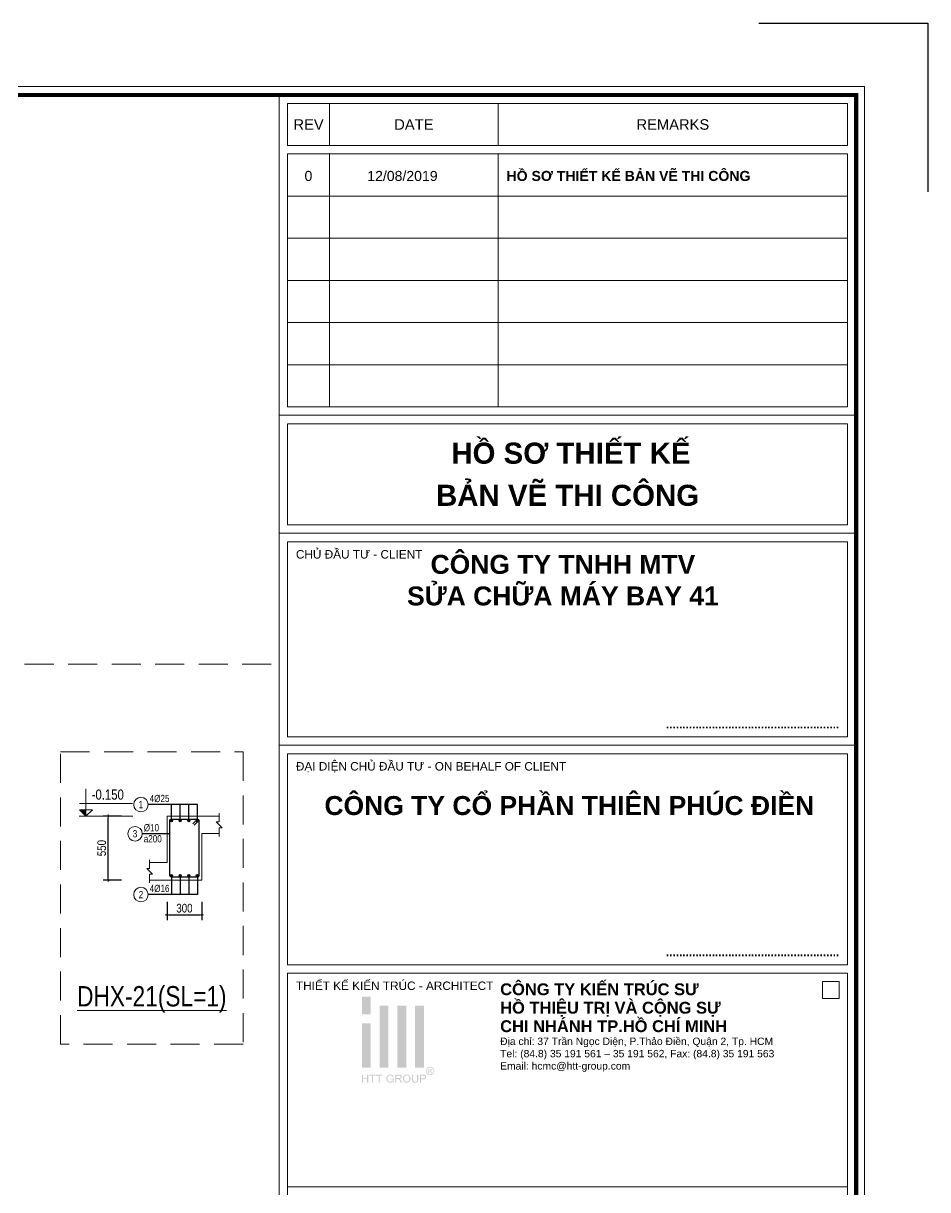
# Model space of a CAD drawing. Header units: millimetres. Extents: x 397144 to 10081729, y 99180 to 1327802.
# Drawn here: x 5074037 to 5089624, y 702489 to 722579 of the extents above; entities that cross this region are included whole.
import ezdxf
from ezdxf.enums import TextEntityAlignment as Align

# ---------------------------------------------------------------- set-up
doc = ezdxf.new("R2010")
doc.units = ezdxf.units.MM
doc.header["$PDSIZE"] = -10
doc.linetypes.add('HIDDEN', pattern=[0.375, 0.25, -0.125])
doc.layers.get('0').update_dxf_attribs({"linetype": 'CONTINUOUS'})
doc.layers.get('Defpoints').update_dxf_attribs({"color": 12, "linetype": 'CONTINUOUS'})
doc.layers.add('CHG_XX_Khung ten$0$TKTC', color=1, linetype='CONTINUOUS')
for name, color, linetype, lineweight in [('kata_dim', 8, 'CONTINUOUS', 13), ('kata_net khuat', 9, 'HIDDEN', 5), ('kata_net manh', 8, 'CONTINUOUS', 5), ('kata_net thay', 4, 'CONTINUOUS', 20), ('kata_text', 7, 'CONTINUOUS', 20), ('kata_thep chu', 1, 'CONTINUOUS', 35), ('kata_thep dai', 220, 'CONTINUOUS', 25)]:
    doc.layers.add(name, color=color, linetype=linetype, lineweight=lineweight)
doc.styles.add('CHG_XX_Khung ten$0$A1 BORDER$0$ARIAL', font='arial.ttf')
doc.styles.add('CHG_XX_Khung ten$0$A1 BORDER$0$Arial - Bold', font='arialbd.ttf', dxfattribs={"height": 2.5})
doc.styles.add('CHG_XX_Khung ten$0$A1 BORDER$0$Title Block DD$0$ARIAL', font='arial.ttf')
doc.styles.add('CHG_XX_Khung ten$0$A1 BORDER$0$Title Block DD$0$Arial - Bold', font='arialbd.ttf', dxfattribs={"height": 2.5})
doc.styles.add('CHG_XX_Khung ten$0$arial', font='arial.ttf')
doc.styles.add('CHG_XX_Khung ten$0$Arial - Bold', font='arialbd.ttf')
doc.styles.add('CHG_XX_Khung ten$0$ArialB', font='arialbd.ttf')
doc.styles.add('kata_text', font='arial.ttf', dxfattribs={"width": 0.8})
doc.dimstyles.new('kata_dim_25', dxfattribs={"dimscale": 25, "dimtxt": 2.5, "dimasz": 1.5, "dimexe": 1.5, "dimexo": 2.5, "dimtad": 1, "dimdec": 0, "dimzin": 0, "dimdsep": 46, "dimtxsty": 'kata_text', "dimblk": 'kata_block_ArchTick', "dimcen": 0.09, "dimdle": 1.2, "dimclrd": 8, "dimclre": 8, "dimclrt": 3, "dimadec": 0, "dimazin": 0, "dimtfac": 1, "dimtdec": 0, "dimtix": 1, "dimtofl": 0, "dimtmove": 0, "dimatfit": 3, "dimfxl": 3.75, "dimfxlon": 1, "dimtolj": 1, "dimtzin": 0, "dimarcsym": 0})
doc.dimstyles.new('kata_dim_30', dxfattribs={"dimscale": 60, "dimtxt": 2.5, "dimasz": 0.5, "dimexe": 1.5, "dimexo": 2.5, "dimtad": 1, "dimdec": 0, "dimlfac": 0.5, "dimzin": 0, "dimdsep": 46, "dimtxsty": 'kata_text', "dimblk": 'kata_block_ArchTick', "dimcen": 0.09, "dimdle": 1.2, "dimclrd": 8, "dimclre": 8, "dimclrt": 3, "dimadec": 0, "dimazin": 0, "dimtfac": 1, "dimtdec": 0, "dimtix": 1, "dimtofl": 0, "dimtmove": 0, "dimatfit": 3, "dimfxl": 3.75, "dimfxlon": 1, "dimtolj": 1, "dimtzin": 0, "dimarcsym": 0})

# ---------------------------------------------------------------- blocks, each defined once
blk = doc.blocks.new('CHG_XX_Khung ten$0$A1 BORDER$0$HTT-Logo')
at = {"true_color": 0x134fb3}
h = blk.add_hatch(color=154, dxfattribs=at)
h.paths.add_polyline_path([(3, 29.1), (0, 29.1), (0, 23.1), (3, 23.1)])
h.paths.add_polyline_path([(3, 20.1), (0, 20.1), (0, 5.099999999999999), (3, 5.099999999999999)])
h.paths.add_polyline_path([(9.000000000000002, 26.1), (6, 26.1), (6, 5.1), (9, 5.1)])
h.paths.add_polyline_path([(15, 26.1), (12, 26.1), (12, 5.1), (15, 5.1)])
h.paths.add_polyline_path([(21, 26.1), (18, 26.1), (18, 5.1), (21, 5.1)])
h.paths.add_polyline_path([(2.117843866170982, 2.699999999999999), (1.760520446096605, 2.699999999999999), (1.760520446096606, 1.591895910780633), (0.3573234200743767, 1.591895910780632), (0.3573234200743767, 2.699999999999999), (0, 2.699999999999999), (0, 0), (0.3573234200743767, 0), (0.3573234200743767, 1.272713754646833), (1.760520446096605, 1.272713754646833), (1.760520446096606, 0), (2.117843866170982, 0)])
h.paths.add_polyline_path([(4.649219330855008, 2.7), (2.509293680297426, 2.7), (2.509293680297427, 2.380817843866144), (3.398587360594747, 2.380817843866144), (3.398587360594746, 0), (3.755910780669122, 0), (3.755910780669123, 2.380817843866144), (4.649219330855007, 2.380817843866144)])
h.paths.add_polyline_path([(6.951747211895912, 2.699999999999999), (4.811821561338218, 2.699999999999999), (4.811821561338218, 2.380817843866144), (5.701115241635651, 2.380817843866144), (5.701115241635651, 0), (6.058438661710028, 0), (6.058438661710028, 2.380817843866144), (6.951747211895912, 2.380817843866143)])
h.paths.add_polyline_path([(8.644014869888382, 1.359033457249062), (8.644014869888382, 1.411226765799225), (8.660074349442304, 1.583866171003663), (8.69420074349437, 1.746468401486988), (8.746394052044586, 1.903048327137531), (8.814646840148612, 2.033531598513006), (8.920105610003459, 2.174143291652693), (9.049516728624408, 2.284460966542729), (9.20408921933083, 2.366765799256506), (9.286394052044544, 2.394869888475838), (9.44698884758353, 2.42899628252785), (9.646237443644681, 2.442279522265239), (9.844460966542654, 2.418959107806665), (9.999033457248963, 2.370780669144955), (10.14356877323414, 2.290483271375463), (10.26255892806063, 2.175668209700754), (10.34431226765787, 2.031524163568728), (10.40855018587355, 1.856877323420047), (10.72973977695164, 1.945204460966501), (10.67955390334565, 2.105799256505549), (10.61130111524151, 2.258364312267624), (10.52698884758357, 2.38684014869888), (10.44669144981408, 2.473159851301102), (10.31420074349436, 2.573531598512968), (10.15561338289961, 2.651821561338238), (10.12550185873598, 2.663866171003705), (9.968921933085452, 2.710037174721187), (9.80230483271368, 2.736133828996238), (9.625650557620776, 2.746171003717423), (9.553382899628184, 2.744163568773197), (9.378736059479508, 2.730111524163559), (9.21412639405196, 2.695985130111491), (9.05955390334565, 2.647806691449783), (8.913011152416257, 2.579553903345709), (8.88089219330852, 2.561486988847557), (8.746394052044586, 2.469144981412597), (8.627955390334463, 2.356728624535322), (8.525576208178371, 2.226245353159835), (8.441263940520427, 2.07368029739776), (8.405130111524137, 1.993382899628224), (8.346914498141238, 1.836802973977681), (8.306765799256492, 1.676208178438638), (8.282676579925553, 1.50959107806691), (8.27464684014865, 1.336951672862449), (8.276654275092875, 1.258661710037142), (8.292713754646796, 1.088029739776911), (8.324832713754637, 0.9234200743494144), (8.375018587360511, 0.766840148698895), (8.44126394052043, 0.6162825278810135), (8.459330855018571, 0.5821561338289633), (8.55167286245342, 0.4416356877323513), (8.660074349442304, 0.3191821561338268), (8.786542750929334, 0.2127881040892265), (8.933085501858628, 0.1244609665427126), (8.999330855018528, 0.09234200743493294), (9.151895910780622, 0.03011152416355755), (9.312490706319597, -0.01204460966544075), (9.479107806691372, -0.03814126394052057), (9.653754646840055, -0.04617100371747896), (9.734052044609545, -0.04416356877322513), (9.90267657992555, -0.02609665427510755), (10.06527881040888, 0.008029739776935557), (10.22788104089208, 0.06022304832714884), (10.33628252788095, 0.1063940520446262), (10.4848327137546, 0.1806691449813892), (10.62936802973966, 0.2710037174721228), (10.77189591078061, 0.3753903345724967), (10.77189591078061, 1.377100371747208), (9.627657992565002, 1.375092936802981), (9.627657992565002, 1.057918215613348), (10.42059479553891, 1.057918215613348), (10.42059479553891, 0.556059479553908), (10.3904832713754, 0.5299628252788029), (10.2579925650557, 0.4456505576207997), (10.08736059479548, 0.3653531598513103), (9.964907063196891, 0.3231970260222816), (9.800297397769453, 0.2870631970259864), (9.633680297397682, 0.2750185873605738), (9.615613382899529, 0.2770260223047999), (9.44698884758353, 0.2910780669144942), (9.284386617100322, 0.3292193308550146), (9.122435964546455, 0.3965234981501485), (8.973234200743372, 0.4938289962825084), (8.858810408921915, 0.6122676579925805), (8.768475836431193, 0.7547955390334629), (8.726319702602217, 0.8511524163568884), (8.680148698884674, 1.003717472118976), (8.652044609665403, 1.172342007434908)])
h.paths.add_polyline_path([(13.16475836431214, 1.385130111524166), (13.27516728624524, 1.479479553903351), (13.29724907063184, 1.505576208178402), (13.38758364312258, 1.64007434944234), (13.44178438661702, 1.792639405204419), (13.45985130111516, 1.963271375464641), (13.4558364312266, 2.05762081784383), (13.41970260223042, 2.220223048327102), (13.34743494423784, 2.370780669144951), (13.30728624535309, 2.431003717472072), (13.1908550185873, 2.547434944237917), (13.04832713754635, 2.627732342007411), (13.01219330855005, 2.639776951672825), (12.87368029739767, 2.673903345724893), (12.70304832713744, 2.693977695167268), (12.50029739776937, 2.699999999999999), (11.30386617100366, 2.699999999999999), (11.30386617100366, 0), (11.66118959107793, 0), (11.66118959107793, 1.198438661710018), (12.07472118959097, 1.198438661710018), (12.11486988847572, 1.198438661710018), (12.28025679376474, 1.185877630928594), (12.4360594795538, 1.114126394052019), (12.49427509293669, 1.069962825278817), (12.61672862453526, 0.9334572490706049), (12.67092936802962, 0.8611895910780207), (12.76527881040877, 0.7266914498140903), (12.87568773234192, 0.5620817843865356), (13.23301115241627, 0), (13.68066914498127, 0), (13.21293680297389, 0.7347211895910272), (13.13464684014862, 0.8471375464683623), (13.02624535315974, 0.9796282527880792), (12.91583643122665, 1.094052044609642), (12.85762081784375, 1.138215613382897), (12.70104089219321, 1.228550185873578), (12.85962825278797, 1.258661710037138), (13.02624535315975, 1.31286245353158)])
h.paths.add_polyline_path([(11.66118959107793, 1.507583643122631), (11.66118959107793, 2.400892193308517), (12.51434944237905, 2.400892193308517), (12.67293680297393, 2.390855018587331), (12.83353159851292, 2.350706319702585), (12.96752540883023, 2.270310033512148), (13.06237918215604, 2.125873605947913), (13.09249070631955, 1.963271375464656), (13.08446096654264, 1.87494423791819), (13.02022304832706, 1.722379182156107), (12.95598513011138, 1.644089219330846), (12.79974738087189, 1.552950532274423), (12.62074349442373, 1.517620817843874), (12.42802973977689, 1.507583643122631)], flags=16)
h.paths.add_polyline_path([(16.4910780669144, 1.427286245353105), (16.47501858736049, 1.601933085501811), (16.44490706319686, 1.766542750929377), (16.39873605947944, 1.923122676579903), (16.33650557620809, 2.071672862453559), (16.32847583643105, 2.087732342007445), (16.24014869888469, 2.232267657992511), (16.13576208178423, 2.360743494423768), (16.01531598513002, 2.473159851301106), (15.87680297397753, 2.569516728624524), (15.84669144981404, 2.587583643122657), (15.69814126394038, 2.657843866170974), (15.54156133828985, 2.708029739776903), (15.3769516728623, 2.738141263940521), (15.20431226765786, 2.748178438661707), (15.15412639405197, 2.748178438661707), (14.97947955390318, 2.732118959107785), (14.81687732341997, 2.697992565055717), (14.66431226765788, 2.643791821561332), (14.52379182156117, 2.571524163568743), (14.39330855018579, 2.479182156133781), (14.27286245353143, 2.368773234200727), (14.18453531598506, 2.264386617100368), (14.10223048327122, 2.137918215613394), (14.03397769516719, 1.997397769516704), (13.97977695167275, 1.844832713754627), (13.94163568773224, 1.680223048327167), (13.91955390334563, 1.503568773234212), (13.91152416356861, 1.314869888475764), (13.91152416356862, 1.290780669144967), (13.92356877323408, 1.12215613382899), (13.95368029739771, 0.9575464684014527), (13.99985130111513, 0.7969516728624328), (14.06609665427493, 0.6403717472118993), (14.07412639405193, 0.6243122676579786), (14.16044609665411, 0.4777695167285816), (14.26282527881031, 0.349293680297395), (14.38327137546456, 0.2348698884758215), (14.51977695167272, 0.1385130111524135), (14.55791821561322, 0.1164312267658251), (14.70646840148686, 0.04416356877322632), (14.8630483271374, -0.006022304832704641), (15.02765799256494, -0.03613382899629513), (15.20230483271362, -0.04617100371747896), (15.21434944237909, -0.04617100371747895), (15.38297397769509, -0.03412639405203782), (15.54758364312253, -0.002007434944254492), (15.70416356877306, 0.0481784386616786), (15.85672862453513, 0.1204460966542643), (15.87479553903329, 0.130483271375454), (16.01130111524157, 0.2228252788104188), (16.13375464684002, 0.3332342007434661), (16.23814126394034, 0.4637174721189427), (16.32646840148686, 0.6102602230483004), (16.36260223048315, 0.6865427509293399), (16.41881040892182, 0.8391078066914041), (16.45895910780656, 0.9997026022304644), (16.48304832713739, 1.168327137546475), (16.49308550185863, 1.346988847583644)])
h.paths.add_polyline_path([(14.28289962825269, 1.449368029739706), (14.30297397769506, 1.640074349442344), (14.34111524163558, 1.80669144981412), (14.39531598513002, 1.953234200743466), (14.46557620817827, 2.077695167286215), (14.57312549673111, 2.202354569926964), (14.73256505576191, 2.316579925650517), (14.87910780669132, 2.384832713754595), (15.03568773234185, 2.426988847583623), (15.20846096654258, 2.441217231576598), (15.38096654275076, 2.424981412639397), (15.53955390334563, 2.380817843866143), (15.69074545098798, 2.305222070044966), (15.82260223048318, 2.200148698884735), (15.92899628252774, 2.073680297397753), (16.01330855018578, 1.925130111524138), (16.04342007434928, 1.850855018587314), (16.0875836431226, 1.69628252788102), (16.11568773234188, 1.52966542750931), (16.12495158382102, 1.321228769227303), (16.10966542750921, 1.118141263940519), (16.07754646840135, 0.9475092936802961), (16.02535315985114, 0.7949442379182071), (15.95509293680289, 0.66044609665428), (15.86475836431216, 0.5440148698884288), (15.80252788104082, 0.4817843866171039), (15.67204460966533, 0.3834200743494536), (15.52951672862438, 0.3151672862453194), (15.37092936802962, 0.2730111524163484), (15.2002973977694, 0.2589591078067101), (15.11799256505568, 0.2629739776951611), (14.95338289962813, 0.2890706319702691), (14.80282527881027, 0.3452788104089349), (14.66631970260211, 0.4295910780668811), (14.54033561234289, 0.5433831595913068), (14.44750929368013, 0.6644609665427432), (14.37323420074342, 0.8009665427508859), (14.32104089219321, 0.9535315985129889), (14.29092936802959, 1.124163568773216), (14.27888475836424, 1.308847583643124)], flags=16)
h.paths.add_polyline_path([(17.31412639405193, 2.699999999999999), (16.95881040892178, 2.699999999999999), (16.95881040892177, 1.124163568773224), (16.96483271375445, 0.9254275092936816), (16.98490706319694, 0.7487732342007443), (17.01702602230468, 0.596208178438645), (17.06118959107797, 0.463717472118963), (17.07122676579912, 0.4416356877323345), (17.15353159851283, 0.2991078066914534), (17.26594795539015, 0.1786617100371662), (17.40446096654266, 0.08431226765797126), (17.51486988847565, 0.03412639405204454), (17.66542750929352, -0.0100371747211879), (17.83605947955374, -0.03814126394052079), (18.02475836431212, -0.04617100371747889), (18.20141263940502, -0.0381412639405204), (18.37204460966525, -0.01003717472118796), (18.52460966542735, 0.03814126394052311), (18.65710037174704, 0.1043866171003443), (18.67516728624519, 0.1164312267658021), (18.80966542750911, 0.2228252788104172), (18.91405204460954, 0.3492936802973859), (18.98832713754636, 0.4938289962825167), (19.02446096654254, 0.6122676579925823), (19.05657992565039, 0.7648327137546336), (19.07464684014854, 0.9414869888475809), (19.08066914498121, 1.140223048327123), (19.08066914498121, 2.699999999999999), (18.72334572490695, 2.699999999999999), (18.72334572490695, 1.142230483271388), (18.72133828996272, 1.061933085501939), (18.70728624535303, 0.8591821561338028), (18.67516728624518, 0.6885501858736153), (18.62297397769496, 0.5540520446096281), (18.55472118959095, 0.4536802973977623), (18.48646840148681, 0.3954646840148688), (18.35598513011132, 0.3292193308550143), (18.19137546468389, 0.2890706319702685), (17.99464684014861, 0.2750185873605737), (17.91836431226757, 0.2790334572490816), (17.74973977695156, 0.3071375464684158), (17.60113509058163, 0.366992211811843), (17.46468401486979, 0.4817843866170925), (17.37882168582343, 0.6269326095286724), (17.34223048327121, 0.766840148698879), (17.32215613382883, 0.9354646840148689), (17.31412639405193, 1.142230483271392)])
h.paths.add_polyline_path([(21.41732342007418, 1.252639405204457), (21.51568773234182, 1.336951672862451), (21.6020074349441, 1.447360594795496), (21.67427509293658, 1.5898884758364), (21.72044609665412, 1.746468401486994), (21.73449814126381, 1.919107806691484), (21.73249070631948, 1.965278810408812), (21.70840148698865, 2.131895910780629), (21.65429516987655, 2.288203049104387), (21.55583643122657, 2.439033457249031), (21.43539033457233, 2.549442379182143), (21.41933085501839, 2.559479553903333), (21.27479553903322, 2.629739776951639), (21.10416356877313, 2.67390334572489), (21.04996282527868, 2.681933085501852), (20.89137546468381, 2.695985130111492), (20.69263940520428, 2.699999999999999), (19.67486988847573, 2.699999999999999), (19.67486988847573, 0), (20.03219330854999, 0), (20.03219330854999, 1.098066914498151), (20.72475836431214, 1.098066914498151), (20.75687732341988, 1.098066914498151), (20.96163568773217, 1.110111524163564), (21.1402973977693, 1.140223048327126), (21.29286245353138, 1.186394052044604)])
h.paths.add_polyline_path([(20.03219330854999, 1.415241635687729), (20.03219330854999, 2.380817843866144), (20.72275092936792, 2.380817843866144), (20.92550185873586, 2.374795539033409), (21.05598513011136, 2.356728624535318), (21.16037174721167, 2.312565055762064), (21.28081784386603, 2.198141263940494), (21.34104089219314, 2.077695167286206), (21.36713754646819, 1.90706319702597), (21.36111524163552, 1.824758364312261), (21.31494423791809, 1.668178438661671), (21.21612609636376, 1.539925106006044), (21.09011152416342, 1.469442379182111), (20.93152416356855, 1.429293680297365), (20.72877323420059, 1.415241635687726)], flags=16)
h.paths.add_polyline_path([(23.87384229370551, 2.756073014172778), (24.01031077622526, 2.85240370771613), (24.13072414315448, 2.964789516850019), (24.23708928394187, 3.091223552125655), (24.32940619858758, 3.2357195924407), (24.35348887197338, 3.281878049763555), (24.42172311323331, 3.43841542677149), (24.47189534945384, 3.596959693228212), (24.49999180173726, 3.759517738582593), (24.51002624898142, 3.926089562834668), (24.51002624898142, 3.984289356850359), (24.49196424394203, 4.148854291653605), (24.45584023386326, 4.309405447559201), (24.39964732929631, 4.467949714015969), (24.32539241968994, 4.622480201575081), (24.28726152016241, 4.686700663937278), (24.19093082661907, 4.821162257008216), (24.07653812803634, 4.943582513386218), (23.95010409276067, 5.047940764724832), (23.80560805244582, 5.136243900472861), (23.76747715291814, 5.158319684409882), (23.60893288646134, 5.226553925669737), (23.44838173055579, 5.276726161890275), (23.28783057465017, 5.30682950362256), (23.12326563984701, 5.316863950866655), (23.08312785087064, 5.314857061417848), (22.91856291606739, 5.300808835276082), (22.75801176016186, 5.266691714646178), (22.59746060425623, 5.210498810079225), (22.44092322724833, 5.136243900472882), (22.37870965433494, 5.102126779842924), (22.24224117181523, 5.005796086299584), (22.11982091543716, 4.893410277165672), (22.01345577464979, 4.76697624189006), (21.92113886000403, 4.622480201575045), (21.89304240772053, 4.568294186456878), (21.82280127701193, 4.411756809449021), (21.7726290407914, 4.253212542992241), (21.74453258850796, 4.090654497637799), (21.73449814126381, 3.926089562834579), (21.73449814126381, 3.873910437165359), (21.75055325685439, 3.711352391810899), (21.78667726693315, 3.548794346456529), (21.8428701715001, 3.390250079999793), (21.91712508110647, 3.235719592440678), (21.95324909118508, 3.175512908976077), (22.04957978472854, 3.039044426456373), (22.16196559386235, 2.916624170078353), (22.29040651858682, 2.812265918739737), (22.43289566945316, 2.721955893542871), (22.47905412677592, 2.695866330708191), (22.63559150378378, 2.625625199999544), (22.79413577024063, 2.577459853227872), (22.95669381559496, 2.54735651149553), (23.12326563984701, 2.537322064251435), (23.17544476551636, 2.537322064251435), (23.3400097003195, 2.55337717984201), (23.50256774567394, 2.589501189920774), (23.65910512268183, 2.645694094487725), (23.81564249968976, 2.721955893542873)])
h.paths.add_polyline_path([(22.54728836803578, 2.922644838424836), (22.45095767449248, 2.980844632440592), (22.32050986031917, 3.087209773228036), (22.21013094063408, 3.209630029606054), (22.11781402598834, 3.35011229102344), (22.07165556866556, 3.440422316220261), (22.01144888520086, 3.598966582677066), (21.97532487512222, 3.759517738582629), (21.96328353842925, 3.926089562834645), (21.96930420677567, 4.030447814173262), (21.99539376961041, 4.193005859527672), (22.04556600583082, 4.351550125984401), (22.11982091543717, 4.508087502992336), (22.18404137779946, 4.608431975433282), (22.29040651858682, 4.734866010708958), (22.41282677496489, 4.845244930394008), (22.55531592583103, 4.935554955590923), (22.6396052826814, 4.977699634016107), (22.79814954913824, 5.037906317480742), (22.95870070504376, 5.074030327559449), (23.12326563984702, 5.086071664252409), (23.211568775595, 5.082057885354738), (23.37412682094946, 5.057975211968934), (23.53467797685498, 5.009809865197258), (23.691215353863, 4.935554955590921), (23.79155982630394, 4.875348272126314), (23.92200764047725, 4.770990020787722), (24.03238656016236, 4.648569764409729), (24.12671036425675, 4.508087502992336), (24.1748757110285, 4.409749920000147), (24.23307550504425, 4.251205653543436), (24.26919951512302, 4.090654497637832), (24.28124085181598, 3.926089562834608), (24.27722707291825, 3.829758869291345), (24.25113751008363, 3.665193934488098), (24.20096527386312, 3.506649668031379), (24.12871725370569, 3.350112291023437), (24.06851057024101, 3.253781597480051), (23.96415231890242, 3.125340672755597), (23.83972517307556, 3.014961753070507), (23.69924291165822, 2.922644838424829), (23.60692599701251, 2.874479491653172), (23.4503886200046, 2.814272808188541), (23.28783057465017, 2.778148798109834), (23.12326563984703, 2.766107461416874), (23.02492805685486, 2.772128129763354), (22.86237001150043, 2.798217692598023), (22.70181885559489, 2.848389928818505)], flags=16)
h.paths.add_polyline_path([(22.51317124740585, 3.157450903936699), (22.51317124740585, 4.652583543307338), (23.02693494630369, 4.652583543307337), (23.2316376700832, 4.644555985512048), (23.39673843286384, 4.619677788380748), (23.54872620299675, 4.5241426185829), (23.59689154976848, 4.465942824567132), (23.66111201213066, 4.313419226456856), (23.66713268047708, 4.247191874645798), (23.63502244929605, 4.086640718740228), (23.55073309244556, 3.96221357291341), (23.42028527827226, 3.869896658267686), (23.24207029910914, 3.824256236774697), (23.36609926315423, 3.747476401889673), (23.45640928835103, 3.641111261102246), (23.57291611474974, 3.472823622970934), (23.76948404236695, 3.1574509039367), (23.47447129339041, 3.1574509039367), (23.3420165897683, 3.392256969448638), (23.22963078063438, 3.578897688188881), (23.13530697653986, 3.701317944566837), (23.09115540866587, 3.741455733543252), (22.94063870000438, 3.791627969763732), (22.89648713213038, 3.793634859212539), (22.75600487071306, 3.793634859212539), (22.75600487071306, 3.1574509039367)], flags=0)
h.paths.add_polyline_path([(22.75600487071306, 3.998337582992187), (22.75600487071306, 4.449887708976569), (23.02894183575247, 4.449887708976569), (23.12928630819344, 4.447880819527763), (23.27177545905969, 4.4237981461419), (23.37412682094946, 4.347536347086752), (23.41454981778514, 4.212793024301179), (23.33398903197308, 4.062558045354357), (23.23966522787855, 4.018406477480363), (23.04700384079187, 3.998337582992172)], flags=0)
blk = doc.blocks.new('CHG_XX_Khung ten')
for p, q in [((687, 576.9999998350979), (687, 16.99999983509827)), ((687, 500.9999998350979), (824, 500.9999998350979)), ((687, 472.9999998350979), (824, 472.9999998350979)), ((687, 422.6941550426483), (824, 422.6941550426483))]:
    blk.add_line(p, q)
at = {"linetype": 'Continuous'}
for p, q in [((699, 574.9999998350979), (699, 564.9999998350979)), ((739, 574.9999998350979), (739, 564.9999998350979)), ((699, 562.9999998350979), (699, 502.9999998350979)), ((739, 562.9999998350979), (739, 502.9999998350979))]:
    blk.add_line(p, q, dxfattribs=at)
for points in [[(15, 578.9999998350979), (826, 578.9999998350979), (826, 14.99999983509792), (15, 14.99999983509792)], [(816, 362.6183606186474), (820, 362.6183606186474), (820, 366.6183606186474), (816, 366.6183606186474)]]:
    blk.add_lwpolyline(points, close=True)
at = {"color": 4, "linetype": 'Continuous', "const_width": 1}
blk.add_lwpolyline([(17.00000000000006, 576.9999998350979), (824.0000000000001, 576.9999998350979), (824, 16.99999983509827), (16.99999999999994, 16.99999983509838)], close=True, dxfattribs=at)
at = {"linetype": 'Continuous'}
for points in [[(822, 564.9999998350979), (689, 564.9999998350979), (689, 574.9999998350979), (822, 574.9999998350979)], [(822, 552.9999998350979), (689, 552.9999998350979), (689, 562.9999998350979), (822, 562.9999998350979)], [(822, 542.9999998350979), (689, 542.9999998350979), (689, 552.9999998350979), (822, 552.9999998350979)], [(822, 532.9999998350979), (689, 532.9999998350979), (689, 542.9999998350979), (822, 542.9999998350979)], [(822, 522.9999998350979), (689, 522.9999998350979), (689, 532.9999998350979), (822, 532.9999998350979)], [(822, 512.9999998350979), (689, 512.9999998350979), (689, 522.9999998350979), (822, 522.9999998350979)], [(822, 502.9999998350979), (689, 502.9999998350979), (689, 512.9999998350979), (822, 512.9999998350979)], [(689, 498.9999998350979), (822, 498.9999998350979), (822, 474.9999998350979), (689, 474.9999998350979)], [(689, 368.6183606186474), (822, 368.6183606186474), (822, 317.9305687508249), (689, 317.9305687508249)], [(689, 317.9305687508249), (822, 317.9305687508249), (822, 289.9305687508249), (689, 289.9305687508249)]]:
    blk.add_lwpolyline(points, close=True, dxfattribs=at)
at = {"layer": 'Defpoints', "color": 1, "ltscale": 2}
blk.add_lwpolyline([(800.9425145766609, 593.9999998350979), (841, 593.9999998350979), (841, 553.9999998350979)], dxfattribs=at)
at = {"xscale": 0.7, "yscale": 0.7, "zscale": 0.7}
blk.add_blockref('CHG_XX_Khung ten$0$A1 BORDER$0$HTT-Logo', (706.6790777015399, 342.6437579616133), dxfattribs=at)
for s, height, style, p in [('REV', 2.5, 'CHG_XX_Khung ten$0$A1 BORDER$0$ARIAL', (694, 569.9999998350979)), ('DATE', 2.5, 'CHG_XX_Khung ten$0$A1 BORDER$0$ARIAL', (719, 569.9999998350979)), ('REMARKS', 2.5, 'CHG_XX_Khung ten$0$A1 BORDER$0$ARIAL', (780.5, 569.9999998350979)), ('12/08/2019', 2.388749999999997, 'CHG_XX_Khung ten$0$arial', (716.2900052836488, 557.7839494407064)), ('0', 2.388749999999997, 'CHG_XX_Khung ten$0$arial', (693.9706568266462, 557.7839494407064))]:
    blk.add_text(s, height=height, dxfattribs=dict(style=style)).set_placement(p, align=Align.MIDDLE_CENTER)
for s, height, style, p in [('HỒ SƠ THIẾT KẾ BẢN VẼ THI CÔNG', 2.388749999999997, 'CHG_XX_Khung ten$0$ArialB', (741.0043949147205, 557.7839494407064)), ('CHỦ ĐẦU TƯ - CLIENT', 2, 'CHG_XX_Khung ten$0$A1 BORDER$0$Title Block DD$0$ARIAL', (691, 467.9999998350979)), ('ĐẠI DIỆN CHỦ ĐẦU TƯ - ON BEHALF OF CLIENT ', 2, 'CHG_XX_Khung ten$0$A1 BORDER$0$Title Block DD$0$ARIAL', (691, 417.6941550426483)), ('THIẾT KẾ KIẾN TRÚC - ARCHITECT', 2, 'CHG_XX_Khung ten$0$A1 BORDER$0$ARIAL', (691, 365.6183606186474))]:
    blk.add_text(s, height=height, dxfattribs=dict(style=style)).set_placement(p, align=Align.MIDDLE_LEFT)
at = {"style": 'CHG_XX_Khung ten$0$A1 BORDER$0$Title Block DD$0$Arial - Bold'}
for p in [(820, 427.6941550426483), (820, 373.6183606186472)]:
    blk.add_text('.....................................................', height=2, dxfattribs=at).set_placement(p, align=Align.MIDDLE_RIGHT)
at = {"ltscale": 10, "insert": (739.4930426681599, 366.1873969945676), "char_height": 2.8, "width": 76.24800006330926, "attachment_point": 1, "line_spacing_factor": 0.9385317878468563, "style": 'CHG_XX_Khung ten$0$A1 BORDER$0$Arial - Bold'}
blk.add_mtext('CÔNG TY KIẾN TRÚC SƯ\\PHỒ THIỆU TRỊ VÀ CỘNG SỰ\\PCHI NHÁNH TP.HỒ CHÍ MINH', dxfattribs=at)
at = {"ltscale": 10, "insert": (739.4930426681599, 345.2047953532474), "char_height": 1.75, "width": 83.00099415756084, "attachment_point": 7, "style": 'CHG_XX_Khung ten$0$A1 BORDER$0$ARIAL'}
blk.add_mtext('Địa chỉ: 37 Trần Ngọc Diện, P.Thảo Điền, Quận 2, Tp. HCM\\PTel: (84.8) 35 191 561 – 35 191 562, Fax: (84.8) 35 191 563\\PEmail: hcmc@htt-group.com', dxfattribs=at)
at = {"layer": 'CHG_XX_Khung ten$0$TKTC', "style": 'CHG_XX_Khung ten$0$Arial - Bold'}
for s, p in [('HỒ SƠ THIẾT KẾ', (756.2895634379263, 491.999999835098)), ('BẢN VẼ THI CÔNG', (755.4965893587994, 481.999999835098))]:
    blk.add_text(s, height=5, dxfattribs=at).set_placement(p, align=Align.MIDDLE_CENTER)
at = {"ltscale": 10, "char_height": 4.5, "attachment_point": 2, "style": 'CHG_XX_Khung ten$0$A1 BORDER$0$Title Block DD$0$Arial - Bold', "bg_fill": 2}
for s, insert, width in [('CÔNG TY TNHH MTV\\PSỬA CHỮA MÁY BAY 41', (754.3890975787003, 467.8711206040079), 83.00099415756037), ('CÔNG TY CỔ PHẦN THIÊN PHÚC ĐIỀN', (755.9115484413217, 410.6351460488844), 121.2928551286255)]:
    blk.add_mtext(s, dxfattribs=dict(at, insert=insert, width=width))
at = {"linetype": 'Continuous'}
for points in [[(689, 470.9999998350979), (822, 470.9999998350979), (822, 424.6941550426483), (689, 424.6941550426483)], [(689, 420.6941550426483), (822, 420.6941550426483), (822, 370.6183606186472), (689, 370.6183606186472)]]:
    blk.add_lwpolyline(points, close=True, dxfattribs=at)
blk = doc.blocks.new('kata_block_ArchTick')
at = {"color": 8}
blk.add_line((1, 0), (-1, 0), dxfattribs=at)
at = {"color": 8, "const_width": 0.15}
blk.add_lwpolyline([(-0.5, -0.5), (0.5, 0.5)], dxfattribs=at)
blk = doc.blocks.new('*D559')
at = {"layer": 'Defpoints', "color": 0, "transparency": 16777216}
for p in [(5076514.141230012, 707822.5771906124), (5077114.141230012, 707822.5771906124), (5077114.141230012, 707222.5771906124)]:
    blk.add_point(p, dxfattribs=at)
at = {"layer": 'kata_dim', "color": 8, "lineweight": -2, "transparency": 16777216}
for p, q in [((5076514.141230012, 707447.5771906124), (5076514.141230012, 707132.5771906124)), ((5077114.141230012, 707447.5771906124), (5077114.141230012, 707132.5771906124)), ((5076544.141230012, 707222.5771906124), (5077084.141230012, 707222.5771906124))]:
    blk.add_line(p, q, dxfattribs=at)
at = {"layer": 'kata_dim', "color": 8, "lineweight": -2, "transparency": 16777216, "xscale": 30, "yscale": 30, "zscale": 30, "rotation": 180}
blk.add_blockref('kata_block_ArchTick', (5076514.141230012, 707222.5771906124), dxfattribs=at)
at = {"layer": 'kata_dim', "color": 8, "lineweight": -2, "transparency": 16777216, "xscale": 30, "yscale": 30, "zscale": 30}
blk.add_blockref('kata_block_ArchTick', (5077114.141230012, 707222.5771906124), dxfattribs=at)
at = {"layer": 'kata_dim', "color": 3, "transparency": 16777216, "insert": (5076814.141230012, 707336.7142983887), "char_height": 150, "attachment_point": 5, "style": 'kata_text'}
blk.add_mtext('\\A1;300', dxfattribs=at)
blk = doc.blocks.new('*D560')
at = {"layer": 'Defpoints', "color": 0, "transparency": 16777216}
for p in [(5075502.141230063, 708922.5771906127), (5076514.141230014, 708922.5771906127), (5076514.141230014, 707822.5771906127)]:
    blk.add_point(p, dxfattribs=at)
at = {"layer": 'kata_dim', "color": 8, "lineweight": -2, "transparency": 16777216}
for p, q in [((5075727.141230063, 708922.5771906127), (5075412.141230063, 708922.5771906127)), ((5075502.141230063, 707852.5771906127), (5075502.141230063, 708892.5771906127)), ((5075727.141230063, 707822.5771906127), (5075412.141230063, 707822.5771906127))]:
    blk.add_line(p, q, dxfattribs=at)
at = {"layer": 'kata_dim', "color": 8, "lineweight": -2, "transparency": 16777216, "xscale": 30, "yscale": 30, "zscale": 30}
for p, rotation in [((5075502.141230063, 708922.5771906127), 90), ((5075502.141230063, 707822.5771906127), 270)]:
    blk.add_blockref('kata_block_ArchTick', p, dxfattribs=dict(at, rotation=rotation))
at = {"layer": 'kata_dim', "color": 3, "transparency": 16777216, "insert": (5075388.055281904, 708372.577190611), "char_height": 150, "attachment_point": 5, "rotation": 90, "style": 'kata_text'}
blk.add_mtext('\\A1;550', dxfattribs=at)
blk = doc.blocks.new('kata_block_THEP')
at = {"layer": 'kata_thep chu', "color": 0}
for p, q in [((-0.5, 0), (0.5, 0)), ((-0.3535533905960619, 0.353553390592424), (0.3535533905960619, -0.353553390592424)), ((0.3535533905960619, 0.353553390592424), (-0.3535533905960619, -0.353553390592424)), ((0, 0.5), (0, -0.5))]:
    blk.add_line(p, q, dxfattribs=at)
at = {"layer": 'kata_thep chu', "color": 0, "const_width": 0.08333333333333334}
blk.add_lwpolyline([(-0.5, -1.818989403545856e-12, 1), (0.5000000000145519, -1.818989403545856e-12, 1), (-0.5, -1.818989403545856e-12, 1)], format="xyb", dxfattribs=at)
blk = doc.blocks.new('*U12')
blk.add_circle((-2.5, 0), 2.5)
at = {"layer": 'kata_text', "color": 7, "style": 'kata_text', "width": 0.8}
blk.add_attdef('SH2', text='', height=2.5, dxfattribs=at).set_placement((-2.5, 0), align=Align.MIDDLE)
at = {"layer": 'kata_text', "color": 3, "style": 'kata_text', "width": 0.8}
blk.add_attdef('DK1', (0.5, 0.8455043070534884), '', height=2.5, dxfattribs=at)
blk = doc.blocks.new('*U13')
blk.add_circle((-2.5, 0), 2.5)
at = {"layer": 'kata_text', "color": 7, "style": 'kata_text', "width": 0.8}
blk.add_attdef('SH2', text='', height=2.5, dxfattribs=at).set_placement((-2.5, 0), align=Align.MIDDLE)
at = {"layer": 'kata_text', "color": 3, "style": 'kata_text', "width": 0.8}
for tag, p in [('DK1', (0.5, 0.8455043070534884)), ('KC1', (0.5, -2.972544307831413))]:
    blk.add_attdef(tag, p, '', height=2.5, dxfattribs=at)
blk = doc.blocks.new('kata_block_TD')
at = {"color": 6, "linetype": 'ByBlock', "lineweight": -2, "style": 'kata_text', "width": 0.8}
blk.add_attdef('SECTDET2', text='', height=5, dxfattribs=at).set_placement((0, 7.970649532882817), align=Align.CENTER)
at = {"color": 0, "linetype": 'ByBlock', "lineweight": -2, "style": 'kata_text', "width": 0.8}
blk.add_attdef('SECTDET1', text='', height=5, dxfattribs=at).set_placement((0, 1.470649532882817), align=Align.CENTER)
at = {"color": 3, "lineweight": 25, "style": 'kata_text', "width": 0.8}
blk.add_attdef('SSCALE', text='', height=2.5, dxfattribs=at).set_placement((0, -3.998868953555331), align=Align.CENTER)
blk = doc.blocks.new('kata_block_CT')
blk.add_hatch(color=256).paths.add_polyline_path([(0, 1.596954857557648), (-1.612010908633238, 1.596954857557648), (0, 0)])
at = {"ltscale": 50}
h = blk.add_hatch(dxfattribs=at)
h.set_pattern_fill('ANSI31', color=8, scale=1.406250541793835, style=0)
h.set_pattern_definition([(45.00000000000001, (0, 5.456968210637569e-12), (-3.157122508925224, 3.157122508925225), [])])
h.paths.add_polyline_path([(0, 1.596954857557648), (0, 0), (1.612010908924276, 1.596954857557648)])
at = {"color": 8, "ltscale": 50}
for p, q in [((-1.592704896858777, 3.140833880479477), (11.46947077315417, 3.140833880479477)), ((11.56125648126181, 5.456968210637569e-12), (-1.63869572513795, 5.456968210637569e-12))]:
    blk.add_line(p, q, dxfattribs=at)
for points in [[(0, 6.69495074864426), (0, 0)], [(0, 0), (-1.612010908633238, 1.596954857557648), (0, 1.596954857557648)], [(0, 0), (1.612010908924276, 1.596954857557648), (0, 1.596954857557648)]]:
    blk.add_lwpolyline(points, dxfattribs=at)
at = {"color": 3, "style": 'kata_text', "width": 0.8}
blk.add_attdef('CT', (1.409564409346785, 4.068271311703938), '', height=2.5, dxfattribs=at)

msp = doc.modelspace()

# ---------------------------------------------------------------- block references
at = {"layer": 'kata_net thay', "xscale": 72.589395827735, "yscale": 72.589395827735, "zscale": 72.589395827735}
msp.add_blockref('CHG_XX_Khung ten', (5028576.732065557, 679461.1649979055), dxfattribs=at)

# ---------------------------------------------------------------- next in the draw order: linework, layer by layer
at = {"layer": 'kata_dim'}
for points in [[(5077414.141230012, 708572.5771906124), (5077414.141230012, 708722.5771906124), (5077464.141230012, 708722.5771906124), (5077364.141230012, 708822.5771906124), (5077414.141230012, 708822.5771906124), (5077414.141230012, 708972.5771906124)], [(5076214.141230012, 708172.5771906124), (5076214.141230012, 708022.5771906124), (5076164.141230012, 708022.5771906124), (5076264.141230012, 707922.5771906124), (5076214.141230012, 707922.5771906124), (5076214.141230012, 707772.5771906124)]]:
    msp.add_lwpolyline(points, dxfattribs=at)
at = {"layer": 'kata_net khuat', "ltscale": 2000}
msp.add_line((5029810.751794628, 711537.9304379402), (5078445.64699921, 711537.9304379403), dxfattribs=at)
msp.add_lwpolyline([(5074679.696142097, 710030.8291851608), (5077825.492193368, 710030.8291851608), (5077825.492193368, 704996.1444420458), (5074679.696142097, 704996.1444420458)], close=True, dxfattribs=at)
at = {"layer": 'kata_net thay'}
for points in [[(5077414.141230012, 708922.5771906124), (5076514.141230012, 708922.5771906124), (5076514.141230012, 708122.5771906124)], [(5076514.141230012, 707822.5771906124), (5076514.141230012, 707822.5771906124), (5077114.141230012, 707822.5771906124), (5077114.141230012, 708622.5771906124), (5077414.141230012, 708622.5771906124)], [(5076514.141230012, 708224.422618858), (5076514.141230012, 708122.5771906124), (5076214.141230012, 708122.5771906124)], [(5076214.141230012, 707822.5771906124), (5077114.141230012, 707822.5771906124), (5077114.141230012, 708036.756642526)]]:
    msp.add_lwpolyline(points, dxfattribs=at)
at = {"layer": 'kata_thep dai'}
msp.add_lwpolyline([(5076958.141230012, 708792.5771906124), (5077038.141230012, 708872.5771906124, -0.414213562), (5077064.141230012, 708846.5771906124), (5077064.141230012, 707898.5771906124, -0.414213562), (5077038.141230012, 707872.5771906124), (5076590.141230012, 707872.5771906124, -0.414213562), (5076564.141230012, 707898.5771906124), (5076564.141230012, 708846.5771906124, -0.414213562), (5076590.141230012, 708872.5771906124), (5077038.141230012, 708872.5771906124, -0.414213562), (5077064.141230012, 708846.5771906124), (5076984.141230012, 708766.5771906124)], format="xyb", dxfattribs=at)

# ---------------------------------------------------------------- next in the draw order: block references
at = {"layer": 'kata_net manh', "xscale": 50, "yscale": 50, "zscale": 50}
for name, p, values in [('*U12', (5076190.141230012, 709122.5771906124), {'SH2': '1', 'DK1': '4%%c25'}), ('*U13', (5076088.141230012, 708619.270541382), {'SH2': '3', 'DK1': '%%c10', 'KC1': 'a200'}), ('*U12', (5076190.141230012, 707572.5771906124), {'SH2': '2', 'DK1': '4%%c16'})]:
    msp.add_blockref(name, p, dxfattribs=at).add_auto_attribs(values)
at = {"layer": 'kata_text', "xscale": 70, "yscale": 70, "zscale": 70}
msp.add_blockref('kata_block_CT', (5075117.070349466, 708922.5771906121), dxfattribs=at).add_auto_attribs({'CT': '-0.150'})
at = {"layer": 'kata_text'}
ref = msp.add_blockref('kata_block_TD', (5076251.972230107, 705542.6956709737), dxfattribs=dict(at, xscale=70, yscale=70, zscale=70))
ref.add_attrib('SECTDET1', '%%UDHX-21(SL=1)', dxfattribs={"layer": '0', "color": 0, "linetype": 'ByBlock', "lineweight": -2, "height": 350, "style": 'kata_text', "width": 0.8}).set_placement((5076251.972230107, 705645.6411382754), align=Align.CENTER)
at = {"layer": 'kata_thep chu', "xscale": 36, "yscale": 36, "zscale": 36}
for p in [(5076590.141230012, 708846.5771906124), (5076740.141230012, 708846.5771906124), (5076890.141230012, 708846.5771906124), (5077038.141230012, 708846.5771906124), (5076590.141230012, 707898.5771906124), (5076740.141230012, 707898.5771906124), (5076890.141230012, 707898.5771906124), (5077038.141230012, 707898.5771906124)]:
    msp.add_blockref('kata_block_THEP', p, dxfattribs=at)

# ---------------------------------------------------------------- next in the draw order: dimensions: what is measured, and where the dimension line sits
at = {"layer": 'kata_dim'}
dim = msp.add_linear_dim(base=(5075502.141230063, 708922.5771906127), p1=(5076514.141230012, 707822.5771906124), p2=(5076514.141230012, 708922.5771906124), angle=270, dimstyle='kata_dim_30', dxfattribs=at)
dim.commit()
dim.dimension.update_dxf_attribs({"geometry": '*D560', "text_midpoint": (5075388.055281904, 708372.577190611)})
dim = msp.add_linear_dim(base=(5077114.141230012, 707222.5771906124), p1=(5076514.141230012, 707822.5771906124), p2=(5077114.141230012, 707822.5771906124), dimstyle='kata_dim_30', dxfattribs=at)
dim.commit()
dim.dimension.update_dxf_attribs({"geometry": '*D559', "text_midpoint": (5076814.141230012, 707336.7142983887)})

# ---------------------------------------------------------------- next in the draw order: leaders
at = {"layer": 'kata_net manh'}
for points, override in [([(5076590.141230012, 708846.5771906124), (5076590.141230012, 709122.5771906124), (5076190.141230012, 709122.5771906124)], {"dimldrblk": 'DotBlank'}), ([(5077038.141230012, 708846.5771906124), (5077038.141230012, 709122.5771906124), (5076190.141230012, 709122.5771906124)], {"dimldrblk": 'DotBlank'}), ([(5076740.141230012, 708846.5771906124), (5076740.141230012, 709122.5771906124), (5076340.141230012, 709122.5771906124)], {"dimldrblk": 'DotBlank'}), ([(5076890.141230012, 708846.5771906124), (5076890.141230012, 709122.5771906124), (5076490.141230012, 709122.5771906124)], {"dimldrblk": 'DotBlank'}), ([(5076564.141230012, 708619.270541382), (5076088.141230012, 708619.270541382)], {"dimldrblk": 'ArchTick'}), ([(5076590.141230012, 707898.5771906124), (5076590.141230012, 707572.5771906124), (5076190.141230012, 707572.5771906124)], {"dimldrblk": 'DotBlank'}), ([(5077038.141230012, 707898.5771906124), (5077038.141230012, 707572.5771906124), (5076190.141230012, 707572.5771906124)], {"dimldrblk": 'DotBlank'}), ([(5076740.141230012, 707898.5771906124), (5076740.141230012, 707572.5771906124), (5076340.141230012, 707572.5771906124)], {"dimldrblk": 'DotBlank'}), ([(5076890.141230012, 707898.5771906124), (5076890.141230012, 707572.5771906124), (5076490.141230012, 707572.5771906124)], {"dimldrblk": 'DotBlank'})]:
    msp.add_leader(points, dimstyle='kata_dim_25', override=override, dxfattribs=at)

doc.saveas('drawing.dxf')
